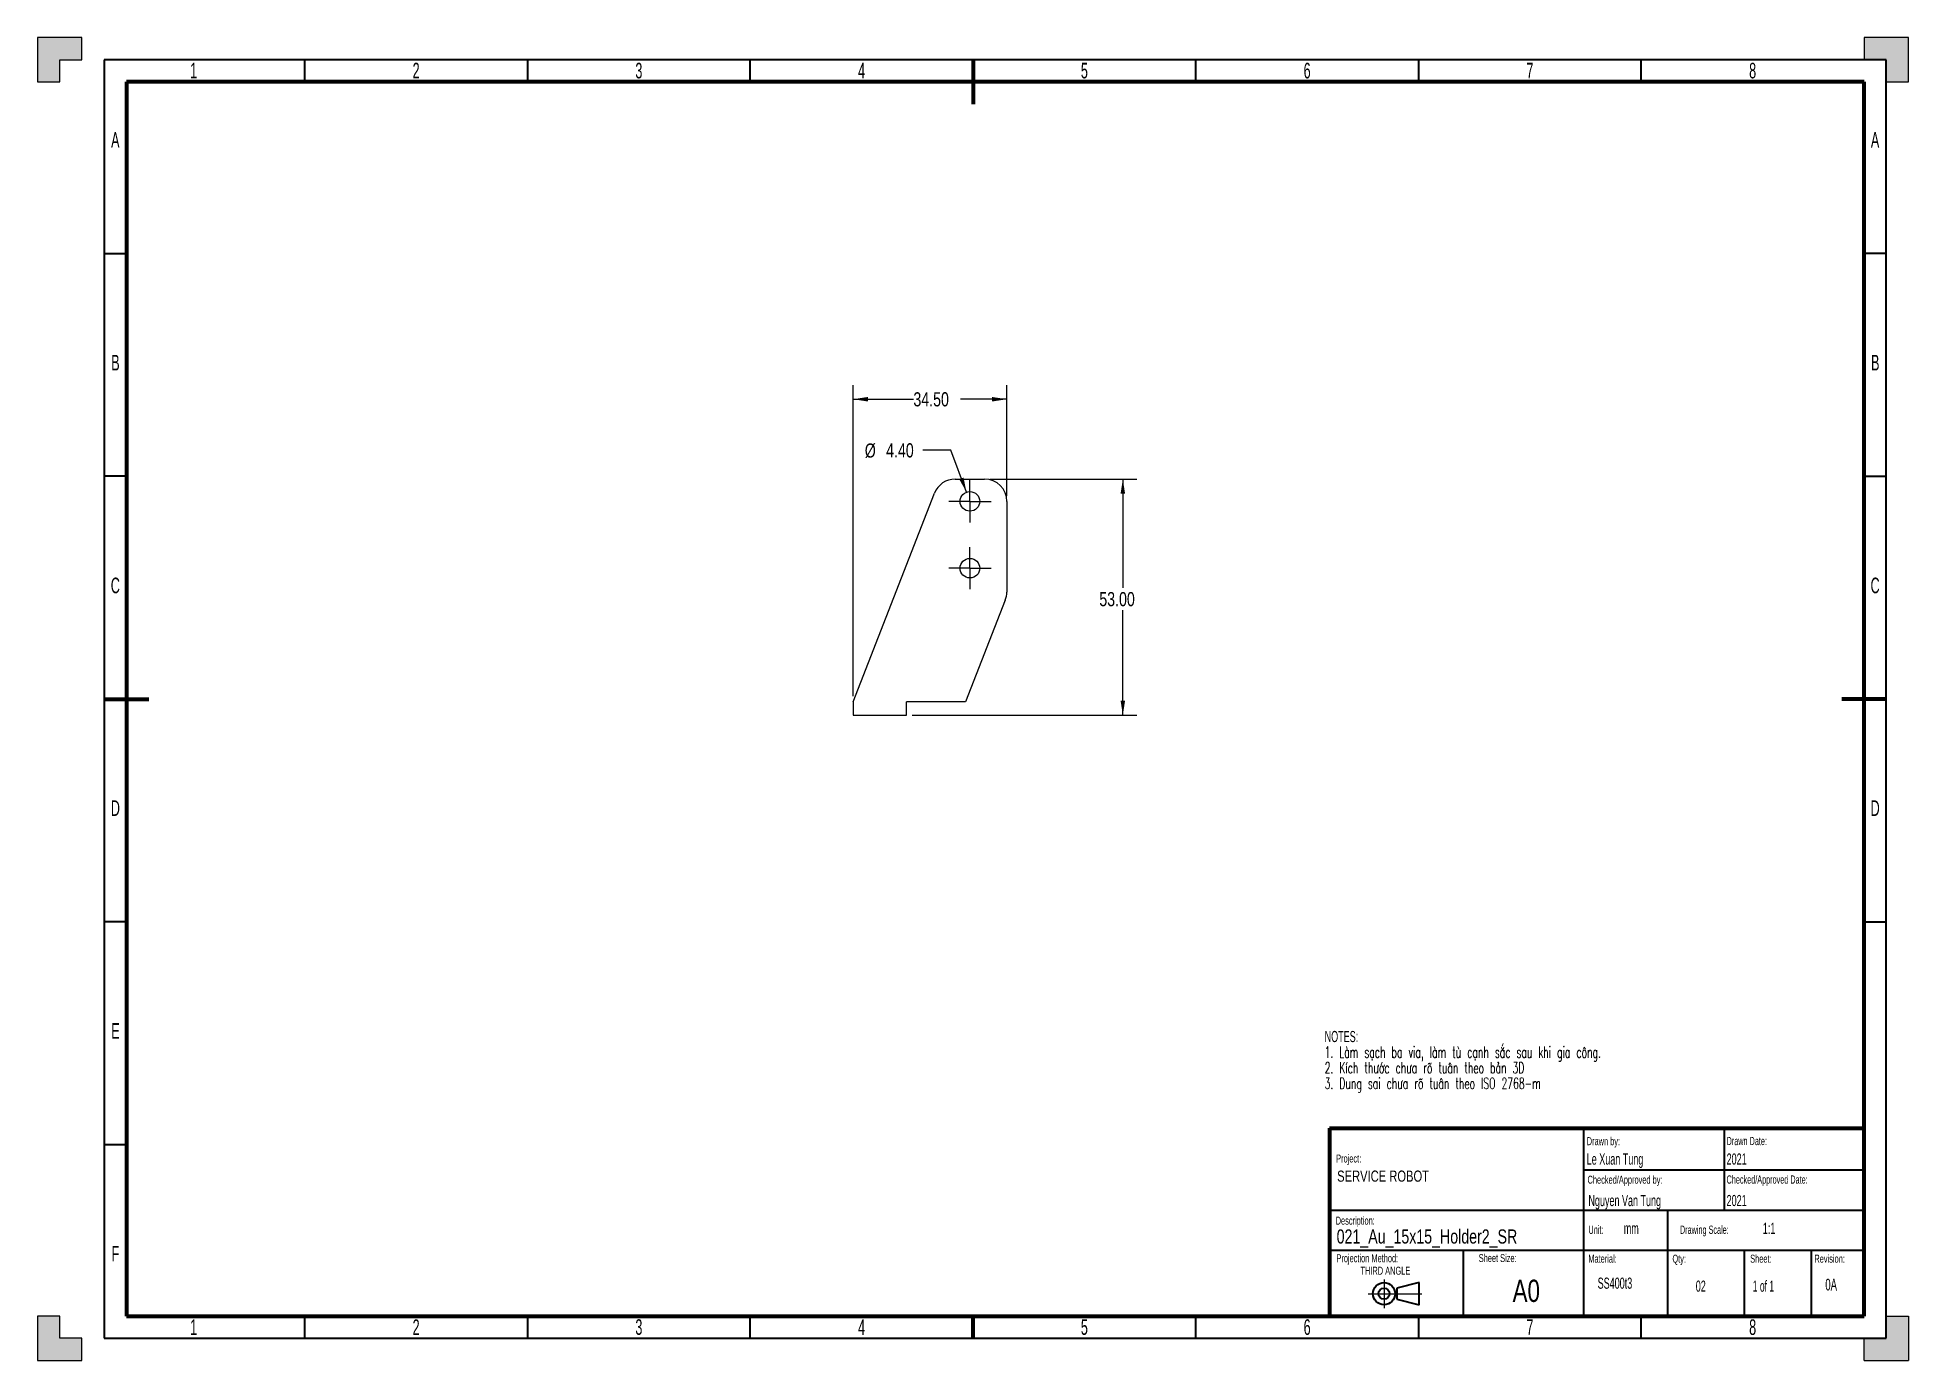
# Model space of a CAD drawing. Header units: millimetres. Extents: x 0 to 420, y 0 to 297.
import ezdxf

# ---------------------------------------------------------------- set-up
doc = ezdxf.new("R2010")
doc.units = ezdxf.units.MM
doc.layers.add('BORDER', color=7, linetype='Continuous')
doc.layers.add('TRIM', color=7, linetype='Continuous')
doc.styles.add('SLDTEXTSTYLE0', font='TXT', dxfattribs={"width": 0.75})
doc.styles.add('SLDTEXTSTYLE1', font='TXT', dxfattribs={"width": 0.605})
doc.styles.add('SLDTEXTSTYLE2', font='TXT', dxfattribs={"width": 0.605, "bigfont": 'bigfont'})
doc.styles.add('SLDTEXTSTYLE3', font='TXT', dxfattribs={"width": 0.57})
doc.dimstyles.new('SLDDIMSTYLE0', dxfattribs={"dimtxt": 3.175, "dimasz": 3.302, "dimexe": 0, "dimexo": 0.0625, "dimgap": 0.79375, "dimtad": 0, "dimtih": 1, "dimtoh": 1, "dimrnd": 1e-09, "dimzin": 4, "dimdsep": 46, "dimtxsty": 'SLDTEXTSTYLE0', "dimsah": 1, "dimcen": 0.09, "dimadec": 0, "dimazin": 1, "dimtfac": 1, "dimtofl": 0, "dimtmove": 0, "dimatfit": 3, "dimfxl": 1, "dimfrac": 2, "dimtolj": 1, "dimtzin": 12, "dimarcsym": 0})
doc.dimstyles.new('SLDDIMSTYLE1', dxfattribs={"dimtxt": 3.175, "dimasz": 3.302, "dimexe": 0, "dimexo": 0.0625, "dimgap": 0.79375, "dimtad": 0, "dimtih": 1, "dimtoh": 1, "dimrnd": 1e-09, "dimzin": 4, "dimdsep": 46, "dimtxsty": 'SLDTEXTSTYLE0', "dimsah": 1, "dimcen": 0, "dimadec": 0, "dimazin": 1, "dimtfac": 1, "dimtofl": 0, "dimtmove": 0, "dimatfit": 3, "dimfxl": 1, "dimfrac": 2, "dimtolj": 1, "dimtzin": 12, "dimarcsym": 0})

# ---------------------------------------------------------------- blocks, each defined once
blk = doc.blocks.new('SW_NOTE_0')
at = {"layer": 'BORDER', "color": 0, "char_height": 2.5, "attachment_point": 1}
for s, insert, style in [('NOTES:', (0, 3.22), 'SLDTEXTSTYLE1'), ('1. Làm sạch ba via, làm tù cạnh sắc sau khi gia công.', (0, -0.29), 'SLDTEXTSTYLE2'), ('2. Kích thước chưa rõ tuân theo bản 3D', (0, -3.79), 'SLDTEXTSTYLE2'), ('3. Dung sai chưa rõ tuân theo ISO 2768-m', (0, -7.29), 'SLDTEXTSTYLE2')]:
    blk.add_mtext(s, dxfattribs=dict(at, insert=insert, style=style))
blk = doc.blocks.new('SW_NOTE_0_1')
at = {"layer": 'BORDER', "color": 0, "char_height": 1.8, "attachment_point": 1, "style": 'SLDTEXTSTYLE1'}
for s, insert in [('Projection Method:', (0, 2.32)), ('THIRD ANGLE', (5.4, -0.48))]:
    blk.add_mtext(s, dxfattribs=dict(at, insert=insert))
blk = doc.blocks.new('_D')
at = {"layer": 'BORDER'}
for p, q in [((213.86, 197.86), (246.8, 197.86)), ((243.63, 197.86), (243.63, 173.45)), ((243.63, 144.86), (243.63, 168.41)), ((196.36, 144.86), (246.8, 144.86))]:
    blk.add_line(p, q, dxfattribs=at)
for points in [[(243.63, 197.86), (243.12, 194.56), (244.14, 194.56)], [(243.63, 144.86), (244.14, 148.16), (243.12, 148.16)]]:
    blk.add_solid(points, dxfattribs=at)
at = {"layer": 'BORDER', "insert": (238.35, 172.5), "char_height": 3.175, "attachment_point": 1, "style": 'SLDTEXTSTYLE0'}
blk.add_mtext('53.00', dxfattribs=at)
blk = doc.blocks.new('_D_1')
at = {"layer": 'BORDER'}
for p, q in [((183.09, 149.13), (183.09, 218.96)), ((217.59, 194.13), (217.59, 218.96)), ((183.09, 215.79), (196.62, 215.79)), ((217.59, 215.79), (207.18, 215.79))]:
    blk.add_line(p, q, dxfattribs=at)
for points in [[(183.09, 215.79), (186.4, 215.28), (186.4, 216.29)], [(217.59, 215.79), (214.29, 216.29), (214.29, 215.28)]]:
    blk.add_solid(points, dxfattribs=at)
at = {"layer": 'BORDER', "insert": (196.62, 217.36), "char_height": 3.175, "attachment_point": 1, "style": 'SLDTEXTSTYLE0'}
blk.add_mtext('34.50', dxfattribs=at)
blk = doc.blocks.new('_D_2')
at = {"layer": 'BORDER'}
for p, q in [((205.06, 204.32), (198.71, 204.32)), ((208.54, 194.92), (205.06, 204.32))]:
    blk.add_line(p, q, dxfattribs=at)
blk.add_solid([(208.54, 194.92), (207.87, 198.2), (206.91, 197.84)], dxfattribs=at)
at = {"layer": 'BORDER', "char_height": 3.175, "attachment_point": 1, "style": 'SLDTEXTSTYLE0'}
for s, insert in [('%%c', (185.71, 205.86)), ('4.40', (190.5, 205.9))]:
    blk.add_mtext(s, dxfattribs=dict(at, insert=insert))
blk = doc.blocks.new('SW_CENTERMARKSYMBOL_0')
at = {"layer": 'BORDER', "color": 0}
for p, q in [((0, 2.54), (0, 4.74)), ((-2.54, 0), (-4.74, 0)), ((0, 0), (-2.54, 0)), ((0, 0), (0, 2.54)), ((0, 0), (0, -2.54)), ((0, 0), (2.54, 0)), ((2.54, 0), (4.74, 0)), ((0, -2.54), (0, -4.74))]:
    blk.add_line(p, q, dxfattribs=at)
blk = doc.blocks.new('SW_CENTERMARKSYMBOL_1')
at = {"layer": 'BORDER', "color": 0}
for p, q in [((0, 2.54), (0, 4.74)), ((-2.54, 0), (-4.74, 0)), ((0, 0), (-2.54, 0)), ((0, 0), (0, 2.54)), ((0, 0), (0, -2.54)), ((0, 0), (2.54, 0)), ((2.54, 0), (4.74, 0)), ((0, -2.54), (0, -4.74))]:
    blk.add_line(p, q, dxfattribs=at)

msp = doc.modelspace()

# ---------------------------------------------------------------- hatches: boundary and pattern name
at = {"layer": 'TRIM'}
for points in [[(10, 292), (10, 297), (0, 297), (0, 287), (5, 287), (5, 292)], [(415, 292), (415, 287), (420, 287), (420, 297), (410, 297), (410, 292)], [(5, 10), (0, 10), (0, 0), (10, 0), (10, 5), (5, 5)], [(420, 10), (415, 10), (415, 5), (410, 5), (410, 0), (420, 0)]]:
    msp.add_hatch(color=256, dxfattribs=at).paths.add_polyline_path(points, flags=0)

# ---------------------------------------------------------------- linework, layer by layer
at = {"color": 7, "linetype": 'Continuous', "lineweight": 25}
for p, q in [((206.01, 197.862), (212.593, 197.862)), ((183.093, 147.862), (201.352, 194.679)), ((217.593, 192.862), (217.593, 172.51)), ((217.252, 170.693), (208.347, 147.862)), ((183.093, 147.862), (183.093, 144.862)), ((208.347, 147.862), (195.093, 147.862)), ((195.093, 144.862), (195.093, 147.862)), ((183.093, 144.862), (195.093, 144.862))]:
    msp.add_line(p, q, dxfattribs=at)
for centre in [(209.302, 192.862), (209.302, 177.862)]:
    msp.add_circle(centre, 2.2, dxfattribs=at)
for centre, start, end in [((206.01, 192.862), 90, 158.69422), ((212.593, 192.862), 0, 90), ((212.593, 172.51), 338.69422, 0)]:
    msp.add_arc(centre, 5, start, end, dxfattribs=at)
at = {"layer": 'BORDER', "linetype": 'Continuous', "lineweight": 35}
for p, q in [((415, 292), (15, 292)), ((15, 292), (15, 5)), ((60, 287), (60, 292)), ((110, 292), (110, 287)), ((160, 287), (160, 292)), ((260, 287), (260, 292)), ((310, 292), (310, 287)), ((360, 287), (360, 292)), ((415, 5), (415, 292)), ((15, 248.5), (20, 248.5)), ((415, 248.5), (410, 248.5)), ((20, 198.5), (15, 198.5)), ((410, 198.5), (415, 198.5)), ((20, 98.5), (15, 98.5)), ((410, 98.5), (415, 98.5)), ((15, 48.5), (20, 48.5)), ((365.986, 10.144), (365.986, 33.714)), ((410.004, 24.714), (347.058, 24.714)), ((383.204, 10.144), (383.204, 24.714)), ((398.204, 10.144), (398.204, 24.714)), ((310.16, 17.509), (305.16, 16.259)), ((310.16, 12.509), (310.16, 17.509)), ((305.16, 16.259), (305.16, 13.759)), ((305.16, 13.759), (310.16, 12.509)), ((60, 5), (60, 10)), ((110, 10), (110, 5)), ((160, 5), (160, 10)), ((260, 5), (260, 10)), ((310, 10), (310, 5)), ((360, 5), (360, 10)), ((15, 5), (415, 5))]:
    msp.add_line(p, q, dxfattribs=at)
at = {"layer": 'BORDER', "linetype": 'Continuous', "lineweight": 70}
for p, q in [((210, 292), (210, 282)), ((410, 287), (20, 287)), ((20, 287), (20, 10)), ((410, 10), (410, 287)), ((15, 148.5), (25, 148.5)), ((415, 148.5), (405, 148.5)), ((290.041, 52.144), (290.041, 10.144)), ((20, 10), (410, 10))]:
    msp.add_line(p, q, dxfattribs=at)
at = {"layer": 'BORDER', "lineweight": 70}
for p, q in [((290.041, 52.144), (410.041, 52.144)), ((210, 5), (210, 10))]:
    msp.add_line(p, q, dxfattribs=at)
at = {"layer": 'BORDER', "lineweight": 35}
for p, q in [((347.058, 52.144), (347.058, 10.144)), ((378.574, 52.144), (378.574, 33.714)), ((410.004, 42.714), (347.058, 42.714)), ((347.058, 33.714), (290.041, 33.714)), ((410.09, 33.714), (347.058, 33.714)), ((320.041, 24.714), (290.004, 24.714)), ((347.058, 24.714), (320.041, 24.714)), ((320.041, 24.714), (320.041, 10.144))]:
    msp.add_line(p, q, dxfattribs=at)
at = {"layer": 'BORDER'}
for p, q in [((302.26, 18.186), (302.26, 11.733)), ((298.719, 15.009), (310.733, 15.009))]:
    msp.add_line(p, q, dxfattribs=at)
at = {"layer": 'BORDER', "linetype": 'Continuous', "lineweight": 35}
for radius in [2.5, 1.25]:
    msp.add_circle((302.26, 15.009), radius, dxfattribs=at)
at = {"layer": 'TRIM'}
for p, q in [((0, 297), (0, 287)), ((10, 297), (0, 297)), ((10, 292), (10, 297)), ((420, 297), (410, 297)), ((410, 297), (410, 292)), ((420, 287), (420, 297)), ((5, 287), (5, 292)), ((5, 292), (10, 292)), ((410, 292), (415, 292)), ((415, 292), (415, 287)), ((0, 287), (5, 287)), ((415, 287), (420, 287)), ((5, 10), (0, 10)), ((0, 10), (0, 0)), ((5, 5), (5, 10)), ((415, 5), (415, 10)), ((415, 10), (420, 10)), ((420, 10), (420, 0)), ((10, 5), (5, 5)), ((10, 0), (10, 5)), ((410, 0), (410, 5)), ((410, 5), (415, 5)), ((0, 0), (10, 0)), ((410, 0), (420, 0))]:
    msp.add_line(p, q, dxfattribs=at)

# ---------------------------------------------------------------- block references
at = {"layer": 'BORDER'}
for name, p in [('SW_CENTERMARKSYMBOL_1', (209.302, 192.862)), ('SW_CENTERMARKSYMBOL_0', (209.302, 177.862)), ('SW_NOTE_0', (288.937, 70.768)), ('SW_NOTE_0_1', (291.576, 21.552))]:
    msp.add_blockref(name, p, dxfattribs=at)

# ---------------------------------------------------------------- texts
at = {"layer": 'BORDER', "color": 7, "char_height": 3.5, "attachment_point": 2, "style": 'SLDTEXTSTYLE1'}
for s, insert in [('1', (35.063, 291.302)), ('2', (85, 291.302)), ('3', (135.002, 291.302)), ('4', (184.994, 291.302)), ('5', (235, 291.302)), ('6', (285.001, 291.302)), ('7', (335.004, 291.302)), ('8', (385.001, 291.302)), ('A', (17.481, 275.745)), ('A', (412.481, 275.745)), ('B', (17.52, 225.745)), ('B', (412.52, 225.745)), ('C', (17.487, 175.745)), ('C', (412.487, 175.745)), ('D', (17.499, 125.745)), ('D', (412.499, 125.745)), ('E', (17.522, 75.745)), ('F', (17.492, 25.745)), ('1', (35.063, 9.245)), ('2', (85, 9.245)), ('3', (135.002, 9.275)), ('4', (184.994, 9.247)), ('5', (235, 9.269)), ('6', (285.001, 9.258)), ('7', (335.004, 9.246)), ('8', (385.001, 9.246))]:
    msp.add_mtext(s, dxfattribs=dict(at, insert=insert))
at = {"layer": 'BORDER'}
for s, insert, char_height, attachment_point, style in [('Project:', (291.511, 46.253), 1.8, 1, 'SLDTEXTSTYLE1'), ('Drawn by:', (347.759, 50.148), 1.8, 1, 'SLDTEXTSTYLE1'), ('Le Xuan Tung', (347.759, 46.487), 2.5, 1, 'SLDTEXTSTYLE1'), ('2021', (379.154, 46.487), 2.5, 1, 'SLDTEXTSTYLE1'), ('Drawn Date:', (379.154, 50.211), 1.85208, 1, 'SLDTEXTSTYLE1'), ('SERVICE ROBOT', (291.738, 42.653), 2.5, 1, 'SLDTEXTSTYLE0'), ('Checked/Approved by:', (347.947, 41.504), 1.8, 1, 'SLDTEXTSTYLE1'), ('Checked/Approved Date:', (379.154, 41.566), 1.85208, 1, 'SLDTEXTSTYLE1'), ('Nguyen Van Tung', (348.135, 37.174), 2.5, 1, 'SLDTEXTSTYLE1'), ('2021', (379.154, 37.174), 2.5, 1, 'SLDTEXTSTYLE1'), ('Description:', (291.409, 32.31), 1.8, 1, 'SLDTEXTSTYLE1'), ('021_Au_15x15_Holder2_SR', (291.626, 29.443), 3.175, 1, 'SLDTEXTSTYLE0'), ('Unit:', (348.151, 30.299), 1.8521, 1, 'SLDTEXTSTYLE1'), ('mm', (356.072, 30.93), 2.5, 1, 'SLDTEXTSTYLE1'), ('Drawing Scale:', (368.677, 30.299), 1.85208, 1, 'SLDTEXTSTYLE1'), ('1:1', (387.281, 30.93), 2.5, 1, 'SLDTEXTSTYLE1'), ('Sheet Size:', (327.769, 23.913), 1.8, 2, 'SLDTEXTSTYLE1'), ('Material:', (348.117, 23.771), 1.8, 1, 'SLDTEXTSTYLE1'), ('Qty:', (366.989, 23.771), 1.8, 1, 'SLDTEXTSTYLE1'), ('Sheet:', (384.452, 23.771), 1.8, 1, 'SLDTEXTSTYLE1'), ('Revision:', (398.86, 23.771), 1.8, 1, 'SLDTEXTSTYLE1'), ('A0', (334.192, 18.159), 5, 2, 'SLDTEXTSTYLE0'), ('SS400t3', (350.21, 18.623), 2.5, 1, 'SLDTEXTSTYLE1'), ('02', (372.231, 17.959), 2.5, 1, 'SLDTEXTSTYLE1'), ('1 of 1', (385.042, 17.959), 2.5, 1, 'SLDTEXTSTYLE3'), ('0A', (401.316, 18.375), 2.6458, 1, 'SLDTEXTSTYLE1')]:
    msp.add_mtext(s, dxfattribs=dict(at, insert=insert, char_height=char_height, attachment_point=attachment_point, style=style))

# ---------------------------------------------------------------- dimensions: what is measured, and where the dimension line sits
dim = msp.add_linear_dim(base=(183.093, 215.786), p1=(217.593, 192.862), p2=(183.093, 147.862), dimstyle='SLDDIMSTYLE0', dxfattribs=at)
dim.commit()
dim.dimension.update_dxf_attribs({"geometry": '_D_1', "text_midpoint": (201.903, 215.786), "dimtype": 160})
dim = msp.add_diameter_dim_2p(p1=(210.066, 190.799), p2=(208.538, 194.925), dimstyle='SLDDIMSTYLE1', dxfattribs=at)
dim.commit()
dim.dimension.update_dxf_attribs({"geometry": '_D_2', "text_midpoint": (192.21, 204.316), "dimtype": 163})
dim = msp.add_linear_dim(base=(243.629, 144.862), p1=(212.593, 197.862), p2=(195.093, 144.862), angle=90, dimstyle='SLDDIMSTYLE0', dxfattribs=at)
dim.commit()
dim.dimension.update_dxf_attribs({"geometry": '_D', "text_midpoint": (243.629, 170.926), "dimtype": 160})

doc.saveas('drawing.dxf')
